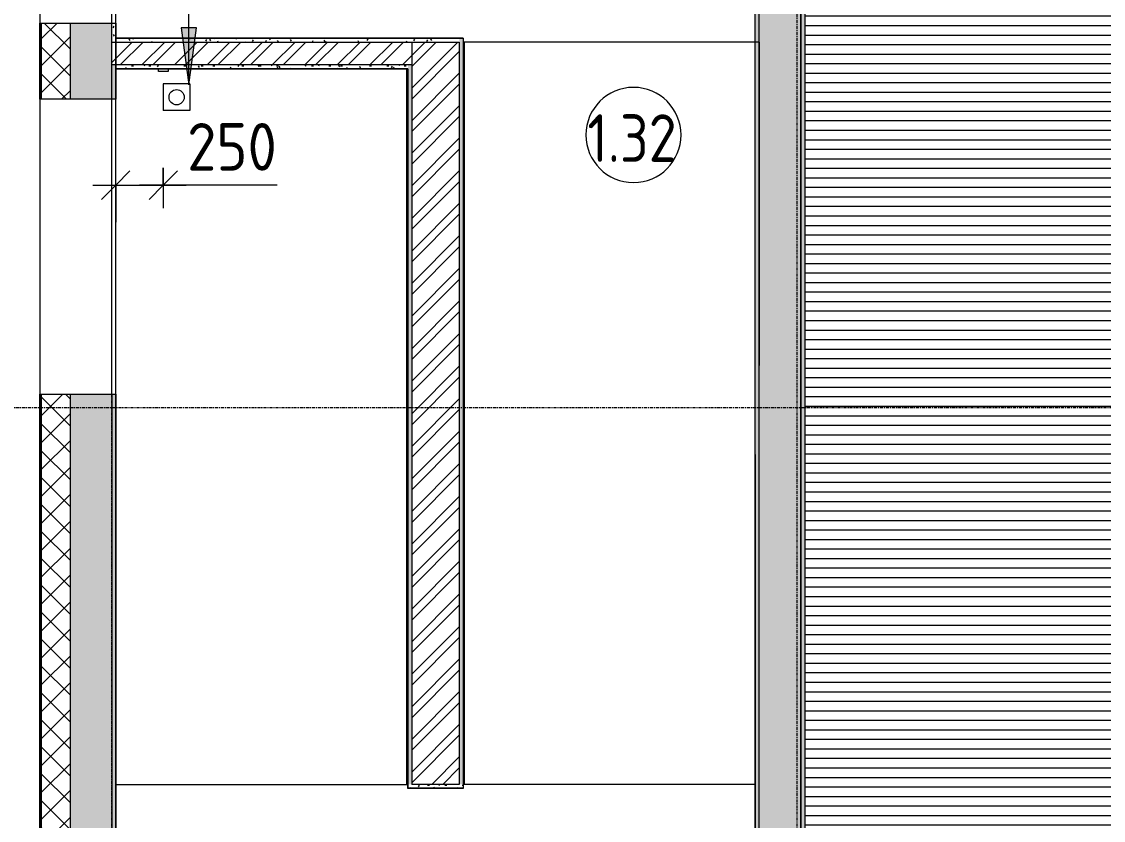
# Model space of a CAD drawing. Header units: millimetres. Extents: x 1311 to 195818, y -8553 to 29000.
# Drawn here: x 9082 to 14765, y 1431 to 5627 of the extents above; entities that cross this region are included whole.
import ezdxf

# ---------------------------------------------------------------- set-up
doc = ezdxf.new("R2010")
doc.units = ezdxf.units.MM
doc.linetypes.add('Осевая', pattern=[31.75, 6.35, -4.7625, 15.875, -4.7625])
for name, color, linetype, lineweight in [('A-ANNO-DIMS', 7, 'Continuous', 9), ('A-ANNO-DIMS-100', 7, 'Continuous', 9), ('A-AREA-IDEN', 7, 'Continuous', 9), ('A-CLNG-PATT', 7, 'Continuous', 9), ('A-WALL', 7, 'Continuous', 9), ('I-WALL', 7, 'Continuous', 9), ('S-STRS-MBND', 7, 'Continuous', 9), ('Оси-2', 7, 'Осевая', 9)]:
    doc.layers.add(name, color=color, linetype=linetype, lineweight=lineweight)
for name, color, linetype, lineweight, true_color in [('A-CLNG-1', 7, 'Continuous', 9, 0xeaeaea), ('A-WALL-1', 7, 'Continuous', 9, 0x3c3c3c), ('A-WALL-2', 7, 'Continuous', 9, 0x535353), ('A-WALL-FNSH-1', 7, 'Continuous', 9, 0x3c3c3c), ('G-ANNO-TEXT-1', 7, 'Continuous', 9, 0x3c3c3c), ('I-WALL-1', 7, 'Continuous', 9, 0x535353), ('Q-SPCQ-1', 7, 'Continuous', 9, 0x008040)]:
    doc.layers.add(name, color=color, linetype=linetype, lineweight=lineweight, true_color=true_color)
doc.styles.add('GOST Common_3', font='GOST_Common.ttf', dxfattribs={"width": 0.9, "height": 250})
doc.styles.add('ISOCPEUR', font='isocpeur.ttf', dxfattribs={"width": 0.9, "height": 250})
doc.dimstyles.new('ISO-2_5_0_9К_БОЛЬШОЙ_1', dxfattribs={"dimscale": 304.8, "dimtxt": 248.995294, "dimasz": 0.492126, "dimexe": 0.393701, "dimexo": 0.984252, "dimgap": 0, "dimtad": 1, "dimdec": 0, "dimrnd": 10, "dimzin": 0, "dimdsep": 46, "dimtxsty": 'ISOCPEUR', "dimblk1": 'OBLIQUE', "dimblk2": 'OBLIQUE', "dimsah": 1, "dimcen": 0.09, "dimdle": 0.393701, "dimazin": 0, "dimtfac": 1, "dimtdec": 4, "dimtix": 1, "dimtmove": 1, "dimatfit": 3, "dimfxl": 1, "dimtvp": 1, "dimtolj": 1, "dimtzin": 0, "dimarcsym": 2})
pattern_1 = [(45, (9445.765, 0), (-57.0246, 57.0246), []), (45, (9502.79, 0), (-57.0246, 57.0246), [100.806, -20.161, 3.353, -16.808])]
pattern_2 = [(45, (9445.76, 0), (-85.5366, 85.5366), []), (45, (9502.79, 0), (-85.5366, 85.5366), [])]
pattern_3 = [(0, (9445.765, 0), (121.92, 30.48), [10.058, -81.382, 10.058, -81.382, -487.68]), (0, (9445.765, 0), (121.92, 30.48), [-182.88, 10.058, -172.822, 10.058, -81.382, -213.36]), (0, (9445.765, 0), (121.92, 30.48), [-457.2, 10.058, -50.902, 10.058, -142.342]), (120, (9491.485, 15.24), (-87.35645, 90.34582), [10.058, -81.382, 10.058, -81.382, -487.68]), (120, (9491.485, 15.24), (-87.35645, 90.34582), [-182.88, 10.058, -172.822, 10.058, -81.382, -213.36]), (120, (9491.485, 15.24), (-87.35645, 90.34582), [-457.2, 10.058, -50.902, 10.058, -142.342]), (240, (9506.725, 76.2), (-34.56355, -120.82582), [10.058, -81.382, 10.058, -81.382, -487.68]), (240, (9506.725, 76.2), (-34.56355, -120.82582), [-182.88, 10.058, -172.822, 10.058, -81.382, -213.36]), (240, (9506.725, 76.2), (-34.56355, -120.82582), [-457.2, 10.058, -50.902, 10.058, -142.342])]

# ---------------------------------------------------------------- blocks, each defined once
blk = doc.blocks.new('Кнопка аварийной разблокировки двери - Тип 1-29506774-Сводный план потолков 1 этажа в осях 1-12')
at = {"layer": 'Q-SPCQ-1'}
for p, q in [((-15, 230), (125, 230)), ((-15, 90), (-15, 230)), ((125, 90), (125, 230)), ((-15, 90), (125, 90)), ((100, 25), (150, 25)), ((100, 10), (100, 25)), ((150, 25), (150, 10))]:
    blk.add_line(p, q, dxfattribs=at)
blk.add_circle((55, 160), 40, dxfattribs=at)
blk = doc.blocks.new('DIMBLOCK38-Сводный план потолков 1 этажа в осях 1-12')
at = {"layer": 'A-ANNO-DIMS-100'}
for p, q in [((9575.8, 4573.9), (9575.8, 4887.8)), ((9825.8, 4860), (9825.8, 4647.8)), ((9825.8, 4767.8), (9825.8, 4860)), ((9455.8, 4767.8), (9945.8, 4767.8)), ((9575.8, 4767.8), (9575.8, 4573.9)), ((9850.8, 4767.8), (9700.8, 4767.8)), ((10424.9, 4767.8), (9850.8, 4767.8))]:
    blk.add_line(p, q, dxfattribs=at)
at = {"layer": 'A-ANNO-DIMS-100', "lineweight": 20}
for p, q in [((9575.8, 4767.8), (9650.8, 4842.8)), ((9825.8, 4767.8), (9900.8, 4842.8)), ((9575.8, 4767.8), (9500.8, 4692.8)), ((9825.8, 4767.8), (9750.8, 4692.8))]:
    blk.add_line(p, q, dxfattribs=at)
at = {"layer": 'A-ANNO-DIMS-100', "color": 0, "insert": (9950.8, 5094.5), "char_height": 250, "width": 568.858, "attachment_point": 1, "line_spacing_factor": 1.149209, "style": 'ISOCPEUR'}
blk.add_mtext('250', dxfattribs=at)
blk = doc.blocks.new('_Oblique')
at = {"color": 0, "linetype": 'ByBlock', "lineweight": -2}
blk.add_line((-0.5, -0.5), (0.5, 0.5), dxfattribs=at)
blk = doc.blocks.new('Марка_Помещения - Номер-25198446-Сводный план потолков 1 этажа в осях 1-12')
at = {"layer": 'A-AREA-IDEN'}
for start, end in [(360, 180), (180, 360)]:
    blk.add_arc((0, 0), 2.5, start, end, dxfattribs=at)

msp = doc.modelspace()

# ---------------------------------------------------------------- hatches: boundary and pattern name
at = {"layer": 'A-CLNG-PATT'}
h = msp.add_hatch(dxfattribs=at)
h.set_pattern_fill('FP_85', color=256, style=0, pattern_type=2)
h.set_pattern_definition([(0, (21565.765, 4107), (0, -50), [])])
h.paths.add_polyline_path([(27762.3, 521), (29935.8, 521), (29934.8, 4370), (23755.8, 4370), (23755.8, 7693), (22225.8, 7693), (22225.8, 7050), (20905.8, 7050), (20904.8, 7680), (18205.8, 7679), (18205.8, 7120), (17085.8, 7120), (17085.8, 7693), (13195.8, 7693), (13195.8, 521), (26494.4, 521)])
h.paths.add_polyline_path([(29654.8, 601), (29606.9, 606.8), (29561.8, 623.9), (29522.1, 651.3), (29490.2, 687.4), (29467.8, 730.1), (29456.2, 776.9), (29456.2, 825.1), (29467.8, 871.9), (29490.2, 914.6), (29522.1, 950.7), (29561.8, 978.1), (29606.9, 995.2), (29654.8, 1001), (29702.6, 995.2), (29747.7, 978.1), (29787.4, 950.7), (29819.4, 914.6), (29841.8, 871.9), (29853.3, 825.1), (29853.3, 776.9), (29841.8, 730.1), (29819.4, 687.4), (29787.4, 651.3), (29747.7, 623.9), (29702.6, 606.8), (29664.1, 602.1)])
h.paths.add_polyline_path([(27231.4, 1464), (27231.4, 3425.9), (27256.8, 3425.9), (27256.8, 1464)])
h.paths.add_polyline_path([(24256.8, 1464), (24231.4, 1464), (24231.4, 3425.9), (24256.8, 3425.9), (24256.8, 2570)])
h.paths.add_polyline_path([(21231.4, 1464), (21231.4, 3425.9), (21256.8, 3425.9), (21256.8, 1464)])
h.paths.add_polyline_path([(18451.4, 1464), (18451.4, 3425.9), (18476.8, 3425.9), (18476.8, 1464)])
h.paths.add_polyline_path([(15709.5, 1464), (15684.1, 1464), (15684.1, 3425.9), (15709.5, 3425.9), (15709.5, 2570)])
h.paths.add_polyline_path([(21243.1, 4769), (21243.1, 6730.9), (21268.5, 6730.9), (21268.5, 4769)])
h.paths.add_polyline_path([(18488.5, 4769), (18463.1, 4769), (18463.1, 6730.9), (18488.5, 6730.9), (18488.5, 6284.3)])
h.paths.add_polyline_path([(15699.9, 4769), (15683.1, 4769), (15683.1, 6730.9), (15708.5, 6730.9), (15708.5, 4769)])
h.paths.add_polyline_path([(13556.8, 7210), (13508.9, 7215.8), (13463.8, 7232.9), (13424.1, 7260.3), (13392.2, 7296.4), (13369.8, 7339.1), (13358.2, 7385.9), (13358.2, 7434.1), (13369.8, 7480.9), (13392.2, 7523.6), (13424.1, 7559.7), (13463.8, 7587.1), (13508.9, 7604.2), (13556.8, 7610), (13604.6, 7604.2), (13649.7, 7587.1), (13689.4, 7559.7), (13721.4, 7523.6), (13743.8, 7480.9), (13755.3, 7434.1), (13755.3, 7385.9), (13743.8, 7339.1), (13721.4, 7296.4), (13689.4, 7260.3), (13649.7, 7232.9), (13604.6, 7215.8), (13580.8, 7212.9)])
at = {"layer": 'A-WALL'}
h = msp.add_hatch(dxfattribs=at)
h.set_pattern_fill('FP_6', color=256, style=0, pattern_type=2)
h.set_pattern_definition([(45, (9445.76, 0), (-70.7107, 70.7107), []), (135, (9445.76, 0), (-70.7107, -70.7107), [])])
h.paths.add_polyline_path([(9185.8, -100), (9335.8, -100), (9335.8, 3670), (9185.8, 3670), (9185.8, 120)])
h.paths.add_polyline_path([(9185.8, 5220), (9335.8, 5220), (9335.8, 5620), (9185.8, 5620), (9185.8, 5400)])
h.paths.add_polyline_path([(9185.8, 7320), (9335.8, 7320), (9335.8, 8520), (9185.8, 8520), (9185.8, 7680)])
h.paths.add_polyline_path([(9185.8, 10820), (9335.8, 10820), (9335.8, 12220), (9185.8, 12220), (9185.8, 10900)])
h.paths.add_polyline_path([(9317.8, 13120), (9335.8, 13120), (9335.8, 15350), (9185.8, 15350), (9185.8, 13120)])
at = {"layer": 'G-ANNO-TEXT-1'}
msp.add_hatch(color=256, dxfattribs=at).paths.add_polyline_path([(9959.9, 5294.7), (9999.4, 5594.7), (9920.4, 5594.7)])
at = {"layer": 'I-WALL'}
h = msp.add_hatch(dxfattribs=at)
h.set_pattern_fill('FP_1', color=256, style=0, pattern_type=2)
h.set_pattern_definition(pattern_1)
h.paths.add_polyline_path([(9335.8, -100), (9555.8, -100), (9555.8, 3670), (9335.8, 3670), (9335.8, 2570)])
h.paths.add_polyline_path([(9335.8, 5220), (9555.8, 5220), (9555.8, 5620), (9335.8, 5620), (9335.8, 5400)])
h.paths.add_polyline_path([(9555.8, 7320), (9555.8, 7900), (9335.8, 7900), (9335.8, 7320)])
h = msp.add_hatch(dxfattribs=at)
h.set_pattern_fill('FP_1', color=256, style=0, pattern_type=2)
h.set_pattern_definition(pattern_1)
h.paths.add_polyline_path([(13175.8, 120), (13175.8, 7900), (12955.8, 7900), (12955.8, 120)])
h = msp.add_hatch(dxfattribs=at)
h.set_pattern_fill('FP_84', color=256, style=0, pattern_type=2)
h.set_pattern_definition(pattern_3)
h.paths.add_polyline_path([(12955.8, 140), (12955.8, 7680), (12935.8, 7680), (12935.8, 510), (12937.1, 510), (12939.6, 460), (12935.8, 460), (12935.8, 140)])
h = msp.add_hatch(dxfattribs=at)
h.set_pattern_fill('FP_84', color=256, style=0, pattern_type=2)
h.set_pattern_definition(pattern_3)
h.paths.add_polyline_path([(13195.8, 150), (13195.8, 7693), (13175.8, 7693), (13175.8, 150), (13181.9, 150)])
h = msp.add_hatch(dxfattribs=at)
h.set_pattern_fill('FP_84', color=256, style=0, pattern_type=2)
h.set_pattern_definition(pattern_3)
h.paths.add_polyline_path([(9575.8, 5540), (9575.8, 5620), (9555.8, 5620), (9555.8, 5540)])
h.paths.add_polyline_path([(9575.8, 7320), (9575.8, 7660), (9555.8, 7660), (9555.8, 7320)])
h = msp.add_hatch(dxfattribs=at)
h.set_pattern_fill('FP_84', color=256, style=0, pattern_type=2)
h.set_pattern_definition(pattern_3)
h.paths.add_polyline_path([(11130.8, 5520), (11380.8, 5520), (11380.7, 5540), (9555.8, 5540), (9555.8, 5520), (9702.4, 5520)])
h = msp.add_hatch(dxfattribs=at)
h.set_pattern_fill('FP_36', color=256, style=0, pattern_type=2)
h.set_pattern_definition(pattern_2)
h.paths.add_polyline_path([(11130.8, 5400), (11130.8, 5520), (9555.8, 5520), (9555.8, 5400)])
h = msp.add_hatch(dxfattribs=at)
h.set_pattern_fill('FP_36', color=256, style=0, pattern_type=2)
h.set_pattern_definition(pattern_2)
h.paths.add_polyline_path([(11380.8, 1620), (11380.8, 5520), (11130.8, 5520), (11130.8, 1620)])
h = msp.add_hatch(dxfattribs=at)
h.set_pattern_fill('FP_84', color=256, style=0, pattern_type=2)
h.set_pattern_definition(pattern_3)
h.paths.add_polyline_path([(11400.8, 1620), (11400.8, 5540), (11380.8, 5540), (11380.8, 1620)])
h = msp.add_hatch(dxfattribs=at)
h.set_pattern_fill('FP_84', color=256, style=0, pattern_type=2)
h.set_pattern_definition(pattern_3)
h.paths.add_polyline_path([(9575.8, 120), (9575.8, 3670), (9555.8, 3670), (9555.8, 120)])
h.paths.add_polyline_path([(9555.8, 5220), (9575.8, 5220), (9575.8, 5400), (9555.8, 5400), (9555.8, 5380)])
h = msp.add_hatch(dxfattribs=at)
h.set_pattern_fill('FP_84', color=256, style=0, pattern_type=2)
h.set_pattern_definition(pattern_3)
h.paths.add_polyline_path([(9575.8, 5380), (11110.8, 5380), (11110.8, 5400), (9575.8, 5400)])
h = msp.add_hatch(dxfattribs=at)
h.set_pattern_fill('FP_84', color=256, style=0, pattern_type=2)
h.set_pattern_definition(pattern_3)
h.paths.add_polyline_path([(11130.8, 1620), (11130.8, 5400), (11110.8, 5400), (11110.8, 1620)])
h = msp.add_hatch(dxfattribs=at)
h.set_pattern_fill('FP_84', color=256, style=0, pattern_type=2)
h.set_pattern_definition(pattern_3)
h.paths.add_polyline_path([(11130.8, 1600), (11400.8, 1600), (11400.8, 1620), (11110.8, 1620), (11110.8, 1600)])

# ---------------------------------------------------------------- linework, layer by layer
at = {"layer": 'A-CLNG-1'}
msp.add_line((13195.8, 7693), (13195.8, 521), dxfattribs=at)
at = {"layer": 'A-WALL'}
for p, q in [((9182.8, 5220), (9182.8, 5620)), ((9185.8, 5220), (9185.8, 5620)), ((9335.8, 5620), (9335.8, 5220)), ((9555.8, 5400), (9555.8, 5520)), ((11380.8, 5540), (9575.8, 5540)), ((11130.8, 5520), (11130.8, 1620)), ((11380.8, 5520), (11380.8, 1620)), ((9182.8, -253), (9182.8, 3670)), ((9185.8, -250), (9185.8, 3670)), ((9335.8, 3670), (9335.8, -100)), ((9575.8, 3670), (9575.8, 140)), ((11380.8, 1620), (11130.8, 1620))]:
    msp.add_line(p, q, dxfattribs=at)
at = {"layer": 'A-WALL-1'}
for p, q in [((13175.8, 7920), (13175.8, -48)), ((12955.8, 120), (12955.8, 7680)), ((13175.8, 150), (13175.8, 7693)), ((12935.8, 140), (12935.8, 7660)), ((9185.8, 5620), (9575.8, 5620)), ((9555.8, 5520), (9555.8, 5620)), ((9555.8, 5520), (11380.8, 5520)), ((11400.8, 5540), (11400.8, 1600)), ((11130.8, 5400), (9555.8, 5400)), ((9555.8, 5220), (9555.8, 5400)), ((11110.8, 5380), (9575.8, 5380)), ((9575.8, 5220), (9185.8, 5220)), ((9185.8, 3670), (9575.8, 3670)), ((9555.8, 3670), (9555.8, 120)), ((11400.8, 1600), (11110.8, 1600))]:
    msp.add_line(p, q, dxfattribs=at)
at = {"layer": 'A-WALL-2'}
for p, q in [((9177.8, 7320), (9177.8, 5620)), ((9177.8, 5220), (9177.8, 3670))]:
    msp.add_line(p, q, dxfattribs=at)
at = {"layer": 'A-WALL-FNSH-1'}
for p, q in [((13196.8, 7690), (13196.8, 141)), ((12934.8, 3353.8), (12934.8, 7659)), ((9177.8, 5220), (9177.8, 5620)), ((9177.8, 5620), (9185.8, 5620)), ((9575.8, 5220), (9575.8, 5620)), ((9575.8, 5620), (9576.8, 5620)), ((9576.8, 5620), (9576.8, 5220)), ((9575.8, 5541), (11401.8, 5541)), ((11400.8, 5540), (11380.8, 5540)), ((11401.8, 5541), (11401.8, 1599)), ((9185.8, 5220), (9177.8, 5220)), ((9576.8, 5220), (9575.8, 5220)), ((9177.8, -258), (9177.8, 3670)), ((9177.8, 3670), (9185.8, 3670)), ((9575.8, 3670), (9576.8, 3670)), ((12935.8, 3353.8), (12934.8, 3353.8)), ((12934.8, 3346.3), (12935.8, 3346.3)), ((11110.8, 1599), (11110.8, 1600)), ((11401.8, 1599), (11110.8, 1599))]:
    msp.add_line(p, q, dxfattribs=at)
at = {"layer": 'G-ANNO-TEXT-1'}
for p, q in [((9959.9, 5294.7), (9959.9, 6422.4)), ((9999.4, 5594.7), (9920.4, 5594.7)), ((9920.4, 5594.7), (9959.9, 5294.7)), ((9959.9, 5294.7), (9999.4, 5594.7))]:
    msp.add_line(p, q, dxfattribs=at)
at = {"layer": 'I-WALL-1'}
for p, q in [((9555.8, 5620), (9555.8, 7320)), ((9575.8, 5620), (9575.8, 7320)), ((9576.8, 5620), (9576.8, 7320)), ((9575.8, 5379), (11109.8, 5379)), ((11109.8, 5379), (11109.8, 1599)), ((11110.8, 1600), (11110.8, 5380)), ((9555.8, 3670), (9555.8, 5220)), ((9575.8, 3670), (9575.8, 5220)), ((9576.8, 141), (9576.8, 5220)), ((9575.8, 5162), (9576.8, 5162)), ((9576.8, 4366.1), (9575.8, 4366.1)), ((12934.8, 3353.8), (12934.8, 535)), ((9576.8, 2694.8), (9575.8, 2694.8)), ((12935.8, 1975), (12934.8, 1975)), ((12934.8, 1962), (12935.8, 1962)), ((12935.8, 1789.6), (12934.8, 1789.6)), ((12934.8, 1776.6), (12935.8, 1776.6)), ((9576.8, 1620), (9575.8, 1620)), ((11110.8, 1599), (11109.8, 1599))]:
    msp.add_line(p, q, dxfattribs=at)
at = {"layer": 'S-STRS-MBND'}
for p, q in [((12955.8, 5520), (11405.8, 5520)), ((11405.8, 5520), (11405.8, 1620)), ((12955.8, 5520), (12955.8, 3820)), ((11105.8, 1620), (11105.8, 5380)), ((9555.8, 3670), (9555.8, 3720)), ((9575.8, 1620), (11105.8, 1620)), ((11110.8, 1620), (11105.8, 1620)), ((11405.8, 1620), (11400.8, 1620)), ((12935.8, 1620), (11405.8, 1620))]:
    msp.add_line(p, q, dxfattribs=at)
at = {"layer": 'Оси-2'}
for p, q in [((13155.8, 593.7), (13155.8, 24898.1)), ((9555.8, 593.7), (9555.8, 12880)), ((9007.3, 3600), (45435.8, 3600))]:
    msp.add_line(p, q, dxfattribs=at)

# ---------------------------------------------------------------- block references
at = {"layer": 'A-AREA-IDEN', "xscale": 99.99999999999993, "yscale": 99.99999999999993, "zscale": 99.99999999999993}
msp.add_blockref('Марка_Помещения - Номер-25198446-Сводный план потолков 1 этажа в осях 1-12', (12296.2, 5031.9), dxfattribs=at)
at = {"layer": 'Q-SPCQ-1', "rotation": 180}
msp.add_blockref('Кнопка аварийной разблокировки двери - Тип 1-29506774-Сводный план потолков 1 этажа в осях 1-12', (9950.8, 5390), dxfattribs=at)

# ---------------------------------------------------------------- texts
at = {"layer": 'A-AREA-IDEN', "insert": (12054.3, 5140.4), "char_height": 250, "width": 606.076, "attachment_point": 1, "style": 'GOST Common_3'}
msp.add_mtext('1.32', dxfattribs=at)

# ---------------------------------------------------------------- dimensions: what is measured, and where the dimension line sits
at = {"layer": 'A-ANNO-DIMS'}
dim = msp.add_linear_dim(base=(9825.8, 4767.8), p1=(9575.8, 4873.9), p2=(9825.8, 5160), dimstyle='ISO-2_5_0_9К_БОЛЬШОЙ_1', override={"dimpost": '<>', "dimfxl": 379.926627}, dxfattribs=at)
dim.commit()
dim.dimension.update_dxf_attribs({"geometry": 'DIMBLOCK38-Сводный план потолков 1 этажа в осях 1-12', "text_midpoint": (10235.2, 4927.8), "dimtype": 160})

doc.saveas('drawing.dxf')
